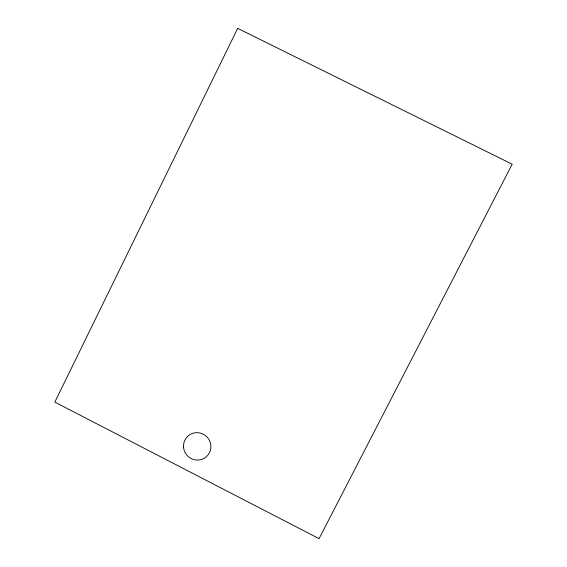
<?xml version="1.0" encoding="UTF-8"?>
<svg xmlns="http://www.w3.org/2000/svg" width="567" height="567" viewBox="0 0 567 567"><rect width="100%" height="100%" fill="white"/><g stroke="black" fill="none" stroke-linecap="round" stroke-linejoin="round"><path stroke-width="0.85" d="M237.679 28.35L54.822 402.109L319.079 538.65L512.178 164.203L237.679 28.35M183.524 446.952A13.828 13.587 45 0 0 204.772 457.923A13.828 13.587 45 0 0 203.333 434.209A13.828 13.587 45 0 0 183.524 446.952"/></g></svg>
